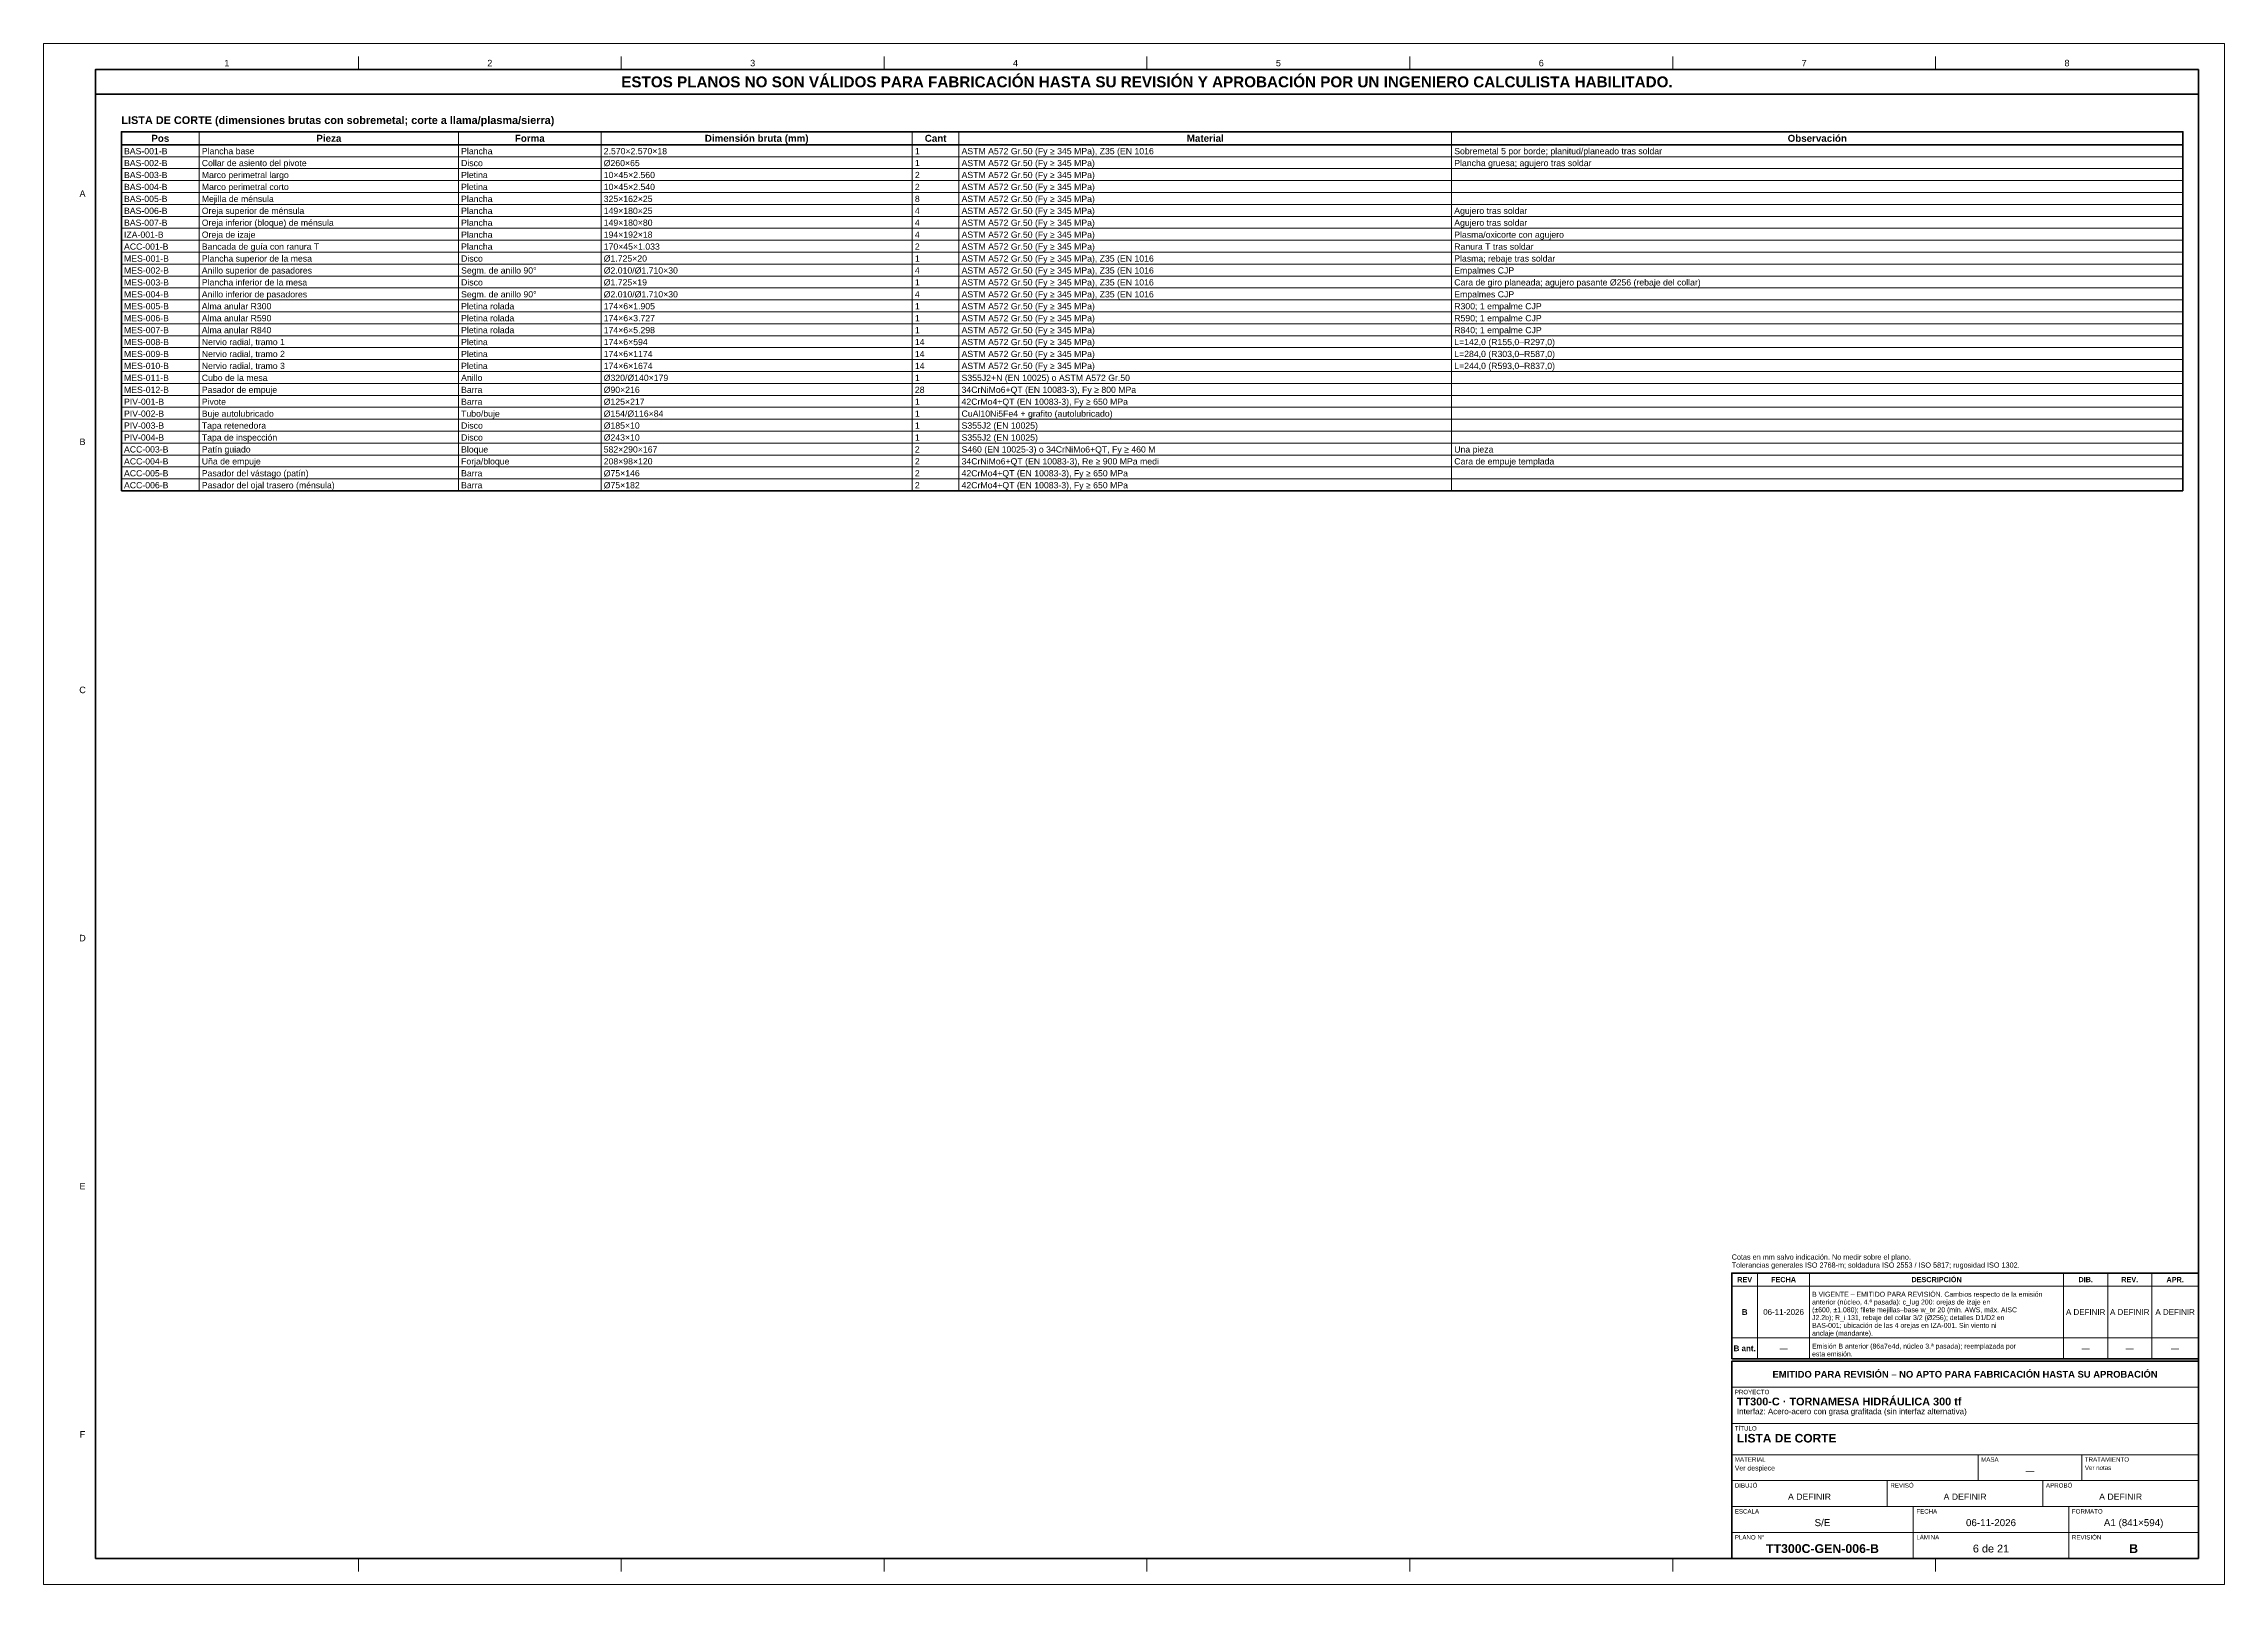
# Model space of a CAD drawing. Header units: millimetres. Extents: x 0 to 841, y 0 to 594.
import ezdxf
from ezdxf.enums import TextEntityAlignment as Align

# ---------------------------------------------------------------- set-up
doc = ezdxf.new("R2010")
doc.units = ezdxf.units.MM
for name, color, linetype, lineweight in [('FINA', 7, 'CONTINUOUS', 18), ('MARCO', 7, 'CONTINUOUS', 70), ('TXT', 7, 'CONTINUOUS', 25), ('VIS', 7, 'CONTINUOUS', 50)]:
    doc.layers.add(name, color=color, linetype=linetype, lineweight=lineweight)
doc.styles.add('STD', font='LiberationSans-Regular.ttf')
doc.styles.add('STDB', font='LiberationSans-Bold.ttf')

msp = doc.modelspace()

# ---------------------------------------------------------------- linework, layer by layer
at = {"layer": 'FINA'}
for p, q in [((121.375, 584), (121.375, 589)), ((222.75, 584), (222.75, 589)), ((324.125, 584), (324.125, 589)), ((425.5, 584), (425.5, 589)), ((526.875, 584), (526.875, 589)), ((628.25, 584), (628.25, 589)), ((729.625, 584), (729.625, 589)), ((60, 560), (60, 421.6)), ((160, 560), (160, 421.6)), ((215, 560), (215, 421.6)), ((335, 560), (335, 421.6)), ((353, 560), (353, 421.6)), ((543, 560), (543, 421.6)), ((30, 555), (825, 555)), ((30, 550.4), (825, 550.4)), ((30, 545.8), (825, 545.8)), ((30, 541.2), (825, 541.2)), ((30, 536.6), (825, 536.6)), ((30, 532), (825, 532)), ((30, 527.4), (825, 527.4)), ((30, 522.8), (825, 522.8)), ((30, 518.2), (825, 518.2)), ((30, 513.6), (825, 513.6)), ((30, 509), (825, 509)), ((30, 504.4), (825, 504.4)), ((30, 499.8), (825, 499.8)), ((30, 495.2), (825, 495.2)), ((30, 490.6), (825, 490.6)), ((30, 486), (825, 486)), ((30, 481.4), (825, 481.4)), ((30, 476.8), (825, 476.8)), ((30, 472.2), (825, 472.2)), ((30, 467.6), (825, 467.6)), ((30, 463), (825, 463)), ((30, 458.4), (825, 458.4)), ((30, 453.8), (825, 453.8)), ((30, 449.2), (825, 449.2)), ((30, 444.6), (825, 444.6)), ((30, 440), (825, 440)), ((30, 435.4), (825, 435.4)), ((30, 430.8), (825, 430.8)), ((30, 426.2), (825, 426.2)), ((661, 87), (661, 120)), ((681, 87), (681, 120)), ((779, 87), (779, 120)), ((796, 87), (796, 120)), ((813, 87), (813, 120)), ((651, 115), (831, 115)), ((651, 95), (831, 95)), ((651, 87), (831, 87)), ((651, 86), (831, 86)), ((651, 76), (831, 76)), ((651, 62), (831, 62)), ((651, 50), (831, 50)), ((746, 40), (746, 50)), ((786, 40), (786, 50)), ((651, 40), (831, 40)), ((711, 30), (711, 40)), ((771, 30), (771, 40)), ((651, 30), (831, 30)), ((721, 20), (721, 30)), ((781, 20), (781, 30)), ((651, 20), (831, 20)), ((721, 10), (721, 20)), ((781, 10), (781, 20)), ((121.375, 10), (121.375, 5)), ((222.75, 10), (222.75, 5)), ((324.125, 10), (324.125, 5)), ((425.5, 10), (425.5, 5)), ((526.875, 10), (526.875, 5)), ((628.25, 10), (628.25, 5)), ((729.625, 10), (729.625, 5))]:
    msp.add_line(p, q, dxfattribs=at)
msp.add_lwpolyline([(0, 0), (841, 0), (841, 594), (0, 594)], close=True, dxfattribs=at)
at = {"layer": 'MARCO'}
for points in [[(20, 10), (831, 10), (831, 584), (20, 584)], [(20, 574.5), (831, 574.5), (831, 584), (20, 584)], [(651, 87), (831, 87), (831, 120), (651, 120)], [(651, 10), (831, 10), (831, 86), (651, 86)]]:
    msp.add_lwpolyline(points, close=True, dxfattribs=at)
at = {"layer": 'VIS'}
for p, q in [((30, 560), (30, 421.6)), ((825, 560), (825, 421.6)), ((30, 421.6), (825, 421.6))]:
    msp.add_line(p, q, dxfattribs=at)
msp.add_lwpolyline([(30, 555), (825, 555), (825, 560), (30, 560)], close=True, dxfattribs=at)

# ---------------------------------------------------------------- texts
at = {"layer": 'TXT'}
for s, height, style, p in [('1', 2.5, 'STD', (70.688, 586.5)), ('2', 2.5, 'STD', (172.062, 586.5)), ('ESTOS PLANOS NO SON VÁLIDOS PARA FABRICACIÓN HASTA SU REVISIÓN Y APROBACIÓN POR UN INGENIERO CALCULISTA HABILITADO.', 4.2, 'STDB', (425.5, 579.25)), ('3', 2.5, 'STD', (273.438, 586.5)), ('4', 2.5, 'STD', (374.812, 586.5)), ('5', 2.5, 'STD', (476.188, 586.5)), ('6', 2.5, 'STD', (577.562, 586.5)), ('7', 2.5, 'STD', (678.938, 586.5)), ('8', 2.5, 'STD', (780.312, 586.5)), ('Pos', 2.7, 'STDB', (45, 557.5)), ('Pieza', 2.7, 'STDB', (110, 557.5)), ('Forma', 2.7, 'STDB', (187.5, 557.5)), ('Dimensión bruta (mm)', 2.7, 'STDB', (275, 557.5)), ('Cant', 2.7, 'STDB', (344, 557.5)), ('Material', 2.7, 'STDB', (448, 557.5)), ('Observación', 2.7, 'STDB', (684, 557.5)), ('A', 2.5, 'STD', (15, 536.167)), ('B', 2.5, 'STD', (15, 440.5)), ('C', 2.5, 'STD', (15, 344.833)), ('D', 2.5, 'STD', (15, 249.167)), ('E', 2.5, 'STD', (15, 153.5)), ('REV', 2, 'STDB', (656, 117.5)), ('FECHA', 2, 'STDB', (671, 117.5)), ('DESCRIPCIÓN', 2, 'STDB', (730, 117.5)), ('DIB.', 2, 'STDB', (787.5, 117.5)), ('REV.', 2, 'STDB', (804.5, 117.5)), ('APR.', 2, 'STDB', (822, 117.5)), ('B', 2.2, 'STDB', (656, 105)), ('06-11-2026', 2.2, 'STD', (671, 105)), ('A DEFINIR', 2.2, 'STD', (787.5, 105)), ('A DEFINIR', 2.2, 'STD', (804.5, 105)), ('A DEFINIR', 2.2, 'STD', (822, 105)), ('B ant.', 2.2, 'STDB', (656, 91)), ('—', 2.2, 'STD', (671, 91)), ('—', 2.2, 'STD', (787.5, 91)), ('—', 2.2, 'STD', (804.5, 91)), ('—', 2.2, 'STD', (822, 91)), ('EMITIDO PARA REVISIÓN – NO APTO PARA FABRICACIÓN HASTA SU APROBACIÓN', 2.6, 'STDB', (741, 81)), ('F', 2.5, 'STD', (15, 57.833)), ('—', 2.4, 'STD', (766, 43.8)), ('A DEFINIR', 2.4, 'STD', (681, 33.8)), ('A DEFINIR', 2.4, 'STD', (741, 33.8)), ('A DEFINIR', 2.4, 'STD', (801, 33.8)), ('S/E', 2.7, 'STD', (686, 23.8)), ('A1 (841×594)', 2.7, 'STD', (806, 23.8)), ('06-11-2026', 2.7, 'STD', (751, 23.8)), ('TT300C-GEN-006-B', 3.4, 'STDB', (686, 13.8)), ('6 de 21', 3, 'STD', (751, 13.8)), ('B', 3.4, 'STDB', (806, 13.8))]:
    msp.add_text(s, height=height, dxfattribs=dict(at, style=style)).set_placement(p, align=Align.MIDDLE_CENTER)
for s, height, style, p in [('LISTA DE CORTE (dimensiones brutas con sobremetal; corte a llama/plasma/sierra)', 3, 'STDB', (30, 566)), ('anterior (núcleo, 4.ª pasada): c_lug 200: orejas de izaje en', 1.9, 'STD', (682, 109.8)), ('B VIGENTE – EMITIDO PARA REVISIÓN. Cambios respecto de la emisión', 1.9, 'STD', (682, 112.8)), ('J2.2b); R_i 131, rebaje del collar 3/2 (Ø256); detalles D1/D2 en', 1.9, 'STD', (682, 103.8)), ('(±600, ±1.080); filete mejillas–base w_br 20 (mín. AWS, máx. AISC', 1.9, 'STD', (682, 106.8)), ('BAS-001; ubicación de las 4 orejas en IZA-001. Sin viento ni', 1.9, 'STD', (682, 100.8)), ('anclaje (mandante).', 1.9, 'STD', (682, 97.8)), ('Emisión B anterior (86a7e4d, núcleo 3.ª pasada); reemplazada por', 1.9, 'STD', (682, 92.8)), ('esta emisión.', 1.9, 'STD', (682, 89.8)), ('PROYECTO', 1.7, 'STD', (652.2, 75)), ('TT300-C · TORNAMESA HIDRÁULICA 300 tf', 3, 'STDB', (653, 72)), ('Interfaz: Acero-acero con grasa grafitada (sin interfaz alternativa)', 2.2, 'STD', (653, 67.8)), ('TÍTULO', 1.7, 'STD', (652.2, 61)), ('LISTA DE CORTE', 3.3, 'STDB', (653, 58)), ('Ver despiece', 1.9, 'STD', (652.2, 45.8)), ('MATERIAL', 1.7, 'STD', (652.2, 49)), ('MASA', 1.7, 'STD', (747.2, 49)), ('Ver notas', 1.7, 'STD', (787.2, 45.8)), ('TRATAMIENTO', 1.7, 'STD', (787.2, 49)), ('DIBUJÓ', 1.7, 'STD', (652.2, 39)), ('REVISÓ', 1.7, 'STD', (712.2, 39)), ('APROBÓ', 1.7, 'STD', (772.2, 39)), ('ESCALA', 1.7, 'STD', (652.2, 29)), ('FECHA', 1.7, 'STD', (722.2, 29)), ('FORMATO', 1.7, 'STD', (782.2, 29)), ('PLANO N°', 1.7, 'STD', (652.2, 19)), ('LÁMINA', 1.7, 'STD', (722.2, 19)), ('REVISIÓN', 1.7, 'STD', (782.2, 19))]:
    msp.add_text(s, height=height, dxfattribs=dict(at, style=style)).set_placement(p, align=Align.TOP_LEFT)
at = {"layer": 'TXT', "style": 'STD'}
for s, p in [('BAS-001-B', (31, 552.56)), ('BAS-002-B', (31, 547.96)), ('Collar de asiento del pivote', (61, 547.96)), ('Plancha base', (61, 552.56)), ('Plancha', (161, 552.56)), ('Disco', (161, 547.96)), ('Ø260×65', (216, 547.96)), ('2.570×2.570×18', (216, 552.56)), ('1', (336, 552.56)), ('1', (336, 547.96)), ('ASTM A572 Gr.50 (Fy ≥ 345 MPa), Z35 (EN 1016', (354, 552.56)), ('ASTM A572 Gr.50 (Fy ≥ 345 MPa)', (354, 547.96)), ('Sobremetal 5 por borde; planitud/planeado tras soldar', (544, 552.56)), ('Plancha gruesa; agujero tras soldar', (544, 547.96)), ('BAS-003-B', (31, 543.36)), ('BAS-004-B', (31, 538.76)), ('Marco perimetral largo', (61, 543.36)), ('Marco perimetral corto', (61, 538.76)), ('Pletina', (161, 543.36)), ('Pletina', (161, 538.76)), ('10×45×2.560', (216, 543.36)), ('10×45×2.540', (216, 538.76)), ('2', (336, 543.36)), ('2', (336, 538.76)), ('ASTM A572 Gr.50 (Fy ≥ 345 MPa)', (354, 543.36)), ('ASTM A572 Gr.50 (Fy ≥ 345 MPa)', (354, 538.76)), ('BAS-005-B', (31, 534.16)), ('BAS-006-B', (31, 529.56)), ('Oreja superior de ménsula', (61, 529.56)), ('Mejilla de ménsula', (61, 534.16)), ('Plancha', (161, 534.16)), ('Plancha', (161, 529.56)), ('325×162×25', (216, 534.16)), ('149×180×25', (216, 529.56)), ('4', (336, 529.56)), ('8', (336, 534.16)), ('ASTM A572 Gr.50 (Fy ≥ 345 MPa)', (354, 534.16)), ('ASTM A572 Gr.50 (Fy ≥ 345 MPa)', (354, 529.56)), ('Agujero tras soldar', (544, 529.56)), ('BAS-007-B', (31, 524.96)), ('IZA-001-B', (31, 520.36)), ('Oreja inferior (bloque) de ménsula', (61, 524.96)), ('Oreja de izaje', (61, 520.36)), ('Plancha', (161, 524.96)), ('Plancha', (161, 520.36)), ('149×180×80', (216, 524.96)), ('194×192×18', (216, 520.36)), ('4', (336, 524.96)), ('4', (336, 520.36)), ('ASTM A572 Gr.50 (Fy ≥ 345 MPa)', (354, 524.96)), ('ASTM A572 Gr.50 (Fy ≥ 345 MPa)', (354, 520.36)), ('Agujero tras soldar', (544, 524.96)), ('Plasma/oxicorte con agujero', (544, 520.36)), ('ACC-001-B', (31, 515.76)), ('Bancada de guía con ranura T', (61, 515.76)), ('Plancha', (161, 515.76)), ('170×45×1.033', (216, 515.76)), ('2', (336, 515.76)), ('ASTM A572 Gr.50 (Fy ≥ 345 MPa)', (354, 515.76)), ('Ranura T tras soldar', (544, 515.76)), ('MES-001-B', (31, 511.16)), ('MES-002-B', (31, 506.56)), ('Anillo superior de pasadores', (61, 506.56)), ('Plancha superior de la mesa', (61, 511.16)), ('Segm. de anillo 90°', (161, 506.56)), ('Disco', (161, 511.16)), ('Ø1.725×20', (216, 511.16)), ('Ø2.010/Ø1.710×30', (216, 506.56)), ('4', (336, 506.56)), ('1', (336, 511.16)), ('ASTM A572 Gr.50 (Fy ≥ 345 MPa), Z35 (EN 1016', (354, 511.16)), ('ASTM A572 Gr.50 (Fy ≥ 345 MPa), Z35 (EN 1016', (354, 506.56)), ('Plasma; rebaje tras soldar', (544, 511.16)), ('Empalmes CJP', (544, 506.56)), ('MES-003-B', (31, 501.96)), ('MES-004-B', (31, 497.36)), ('Anillo inferior de pasadores', (61, 497.36)), ('Plancha inferior de la mesa', (61, 501.96)), ('Segm. de anillo 90°', (161, 497.36)), ('Disco', (161, 501.96)), ('Ø1.725×19', (216, 501.96)), ('Ø2.010/Ø1.710×30', (216, 497.36)), ('4', (336, 497.36)), ('1', (336, 501.96)), ('ASTM A572 Gr.50 (Fy ≥ 345 MPa), Z35 (EN 1016', (354, 501.96)), ('ASTM A572 Gr.50 (Fy ≥ 345 MPa), Z35 (EN 1016', (354, 497.36)), ('Cara de giro planeada; agujero pasante Ø256 (rebaje del collar)', (544, 501.96)), ('Empalmes CJP', (544, 497.36)), ('MES-005-B', (31, 492.76)), ('MES-006-B', (31, 488.16)), ('Alma anular R300', (61, 492.76)), ('Alma anular R590', (61, 488.16)), ('Pletina rolada', (161, 492.76)), ('Pletina rolada', (161, 488.16)), ('174×6×1.905', (216, 492.76)), ('174×6×3.727', (216, 488.16)), ('1', (336, 492.76)), ('1', (336, 488.16)), ('ASTM A572 Gr.50 (Fy ≥ 345 MPa)', (354, 492.76)), ('ASTM A572 Gr.50 (Fy ≥ 345 MPa)', (354, 488.16)), ('R300; 1 empalme CJP', (544, 492.76)), ('R590; 1 empalme CJP', (544, 488.16)), ('MES-007-B', (31, 483.56)), ('MES-008-B', (31, 478.96)), ('Alma anular R840', (61, 483.56)), ('Nervio radial, tramo 1', (61, 478.96)), ('Pletina rolada', (161, 483.56)), ('Pletina', (161, 478.96)), ('174×6×5.298', (216, 483.56)), ('174×6×594', (216, 478.96)), ('1', (336, 483.56)), ('14', (336, 478.96)), ('ASTM A572 Gr.50 (Fy ≥ 345 MPa)', (354, 483.56)), ('ASTM A572 Gr.50 (Fy ≥ 345 MPa)', (354, 478.96)), ('R840; 1 empalme CJP', (544, 483.56)), ('L=142,0 (R155,0–R297,0)', (544, 478.96)), ('MES-009-B', (31, 474.36)), ('MES-010-B', (31, 469.76)), ('Nervio radial, tramo 2', (61, 474.36)), ('Nervio radial, tramo 3', (61, 469.76)), ('Pletina', (161, 474.36)), ('Pletina', (161, 469.76)), ('174×6×1174', (216, 474.36)), ('174×6×1674', (216, 469.76)), ('14', (336, 474.36)), ('ASTM A572 Gr.50 (Fy ≥ 345 MPa)', (354, 474.36)), ('ASTM A572 Gr.50 (Fy ≥ 345 MPa)', (354, 469.76)), ('L=284,0 (R303,0–R587,0)', (544, 474.36)), ('L=244,0 (R593,0–R837,0)', (544, 469.76)), ('MES-011-B', (31, 465.16)), ('Cubo de la mesa', (61, 465.16)), ('Anillo', (161, 465.16)), ('Ø320/Ø140×179', (216, 465.16)), ('14', (336, 469.76)), ('1', (336, 465.16)), ('S355J2+N (EN 10025) o ASTM A572 Gr.50', (354, 465.16)), ('MES-012-B', (31, 460.56)), ('PIV-001-B', (31, 455.96)), ('Pasador de empuje', (61, 460.56)), ('Pivote', (61, 455.96)), ('Barra', (161, 460.56)), ('Barra', (161, 455.96)), ('Ø90×216', (216, 460.56)), ('Ø125×217', (216, 455.96)), ('28', (336, 460.56)), ('1', (336, 455.96)), ('42CrMo4+QT (EN 10083-3), Fy ≥ 650 MPa', (354, 455.96)), ('34CrNiMo6+QT (EN 10083-3), Fy ≥ 800 MPa', (354, 460.56)), ('PIV-002-B', (31, 451.36)), ('PIV-003-B', (31, 446.76)), ('Tapa retenedora', (61, 446.76)), ('Buje autolubricado', (61, 451.36)), ('Tubo/buje', (161, 451.36)), ('Disco', (161, 446.76)), ('Ø154/Ø116×84', (216, 451.36)), ('Ø185×10', (216, 446.76)), ('1', (336, 451.36)), ('1', (336, 446.76)), ('S355J2 (EN 10025)', (354, 446.76)), ('CuAl10Ni5Fe4 + grafito (autolubricado)', (354, 451.36)), ('ACC-003-B', (31, 437.56)), ('PIV-004-B', (31, 442.16)), ('Tapa de inspección', (61, 442.16)), ('Patín guiado', (61, 437.56)), ('Disco', (161, 442.16)), ('Bloque', (161, 437.56)), ('Ø243×10', (216, 442.16)), ('582×290×167', (216, 437.56)), ('2', (336, 437.56)), ('1', (336, 442.16)), ('S355J2 (EN 10025)', (354, 442.16)), ('S460 (EN 10025-3) o 34CrNiMo6+QT, Fy ≥ 460 M', (354, 437.56)), ('Una pieza', (544, 437.56)), ('ACC-004-B', (31, 432.96)), ('ACC-005-B', (31, 428.36)), ('Uña de empuje', (61, 432.96)), ('Pasador del vástago (patín)', (61, 428.36)), ('Forja/bloque', (161, 432.96)), ('Barra', (161, 428.36)), ('Ø75×146', (216, 428.36)), ('208×98×120', (216, 432.96)), ('2', (336, 432.96)), ('2', (336, 428.36)), ('42CrMo4+QT (EN 10083-3), Fy ≥ 650 MPa', (354, 428.36)), ('34CrNiMo6+QT (EN 10083-3), Re ≥ 900 MPa medi', (354, 432.96)), ('Cara de empuje templada', (544, 432.96)), ('ACC-006-B', (31, 423.76)), ('Pasador del ojal trasero (ménsula)', (61, 423.76)), ('Barra', (161, 423.76)), ('Ø75×182', (216, 423.76)), ('2', (336, 423.76)), ('42CrMo4+QT (EN 10083-3), Fy ≥ 650 MPa', (354, 423.76))]:
    msp.add_text(s, height=2.4, dxfattribs=at).set_placement(p, align=Align.MIDDLE_LEFT)
for s, p in [('Cotas en mm salvo indicación. No medir sobre el plano.', (651, 124.6)), ('Tolerancias generales ISO 2768-m; soldadura ISO 2553 / ISO 5817; rugosidad ISO 1302.', (651, 121.5))]:
    msp.add_text(s, height=2, dxfattribs=at).set_placement(p, align=Align.BOTTOM_LEFT)

doc.saveas('drawing.dxf')
